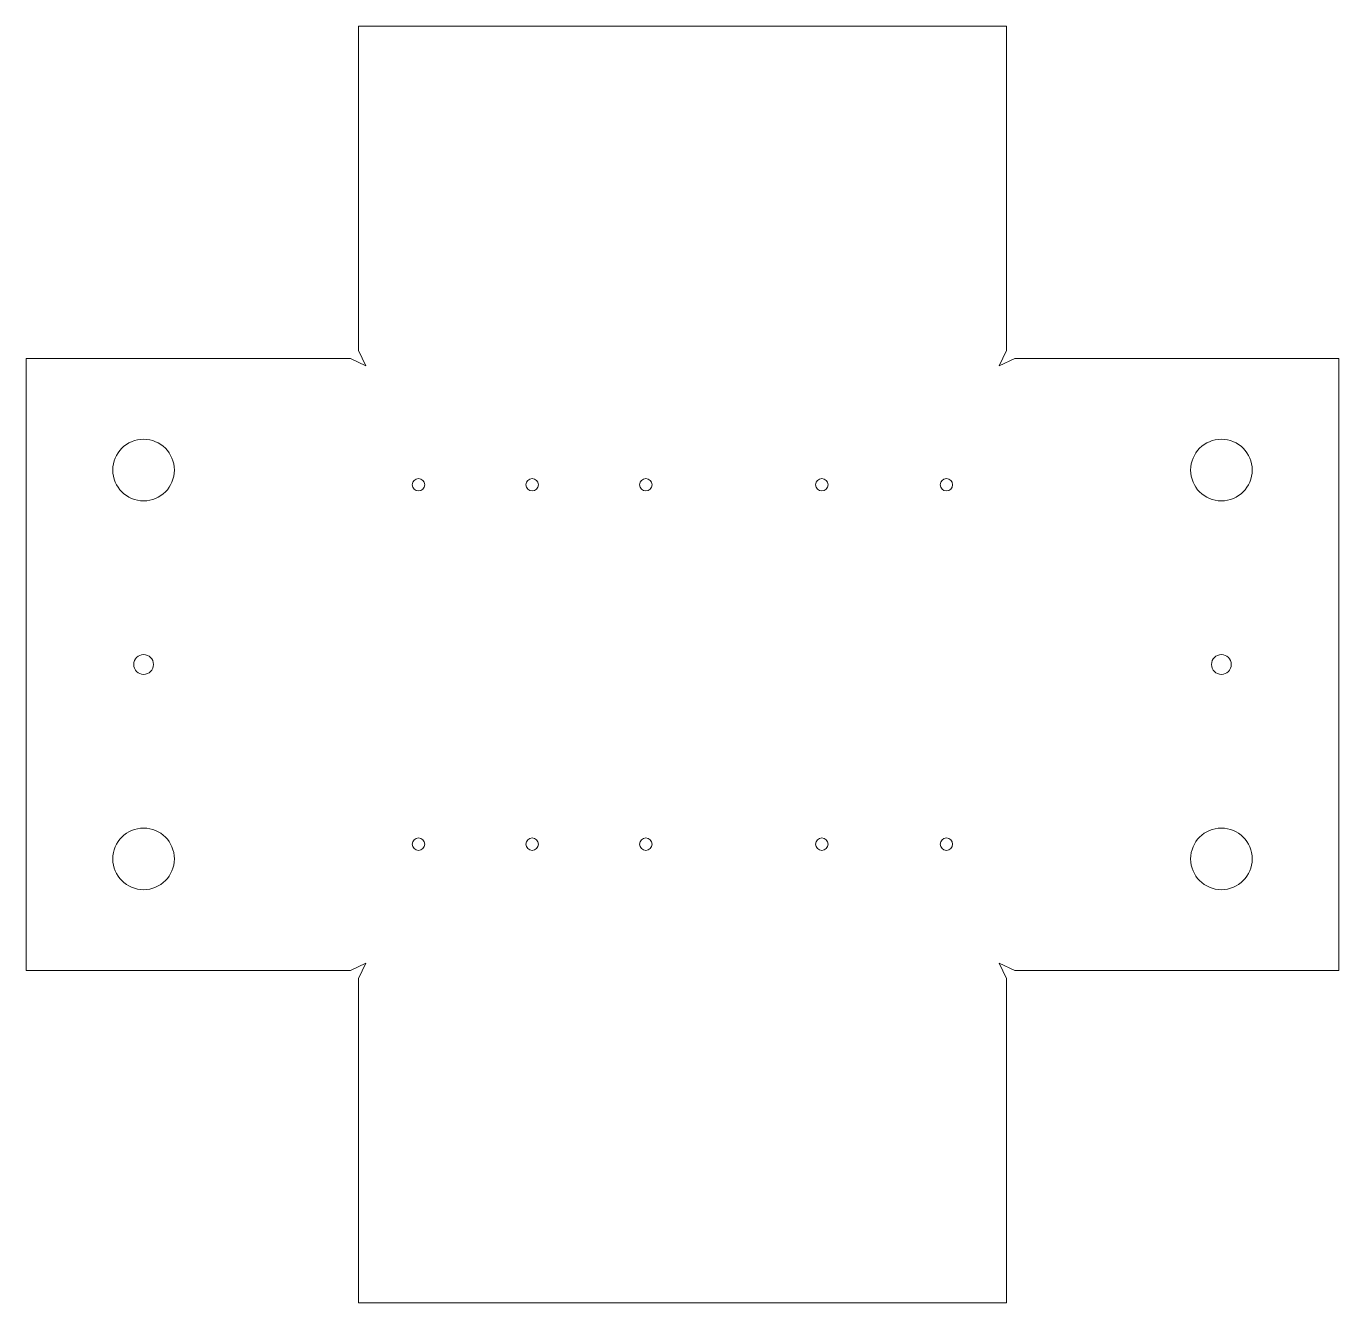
# Model space of a CAD drawing. Header units: millimetres. Extents: x 38 to 217, y -5 to 169.
import ezdxf

# ---------------------------------------------------------------- set-up
doc = ezdxf.new("R2010")
doc.units = ezdxf.units.MM
doc.linetypes.add('K5LT32768', pattern=[0])

msp = doc.modelspace()

# ---------------------------------------------------------------- linework, layer by layer
at = {"color": 5, "linetype": 'K5LT32768', "lineweight": 18, "true_color": 0x0000ff}
for p, q in [((171.77, 169.08), (83.37, 169.08)), ((83.37, 169.08), (83.37, 124.88)), ((171.77, 124.88), (171.77, 169.08)), ((38.07, 123.78), (38.07, 40.38)), ((82.27, 123.78), (38.07, 123.78)), ((84.37, 122.78), (82.27, 123.78)), ((83.37, 124.88), (84.37, 122.78)), ((170.77, 122.78), (171.77, 124.88)), ((172.88, 123.78), (170.77, 122.78)), ((217.08, 123.78), (172.88, 123.78)), ((217.08, 40.38), (217.08, 123.78)), ((82.27, 40.38), (84.37, 41.38)), ((84.37, 41.38), (83.37, 39.27)), ((171.77, 39.27), (170.77, 41.38)), ((170.77, 41.38), (172.88, 40.38)), ((38.07, 40.38), (82.27, 40.38)), ((172.88, 40.38), (217.08, 40.38)), ((83.37, 39.27), (83.37, -4.93)), ((171.77, -4.93), (171.77, 39.27)), ((83.37, -4.93), (171.77, -4.93))]:
    msp.add_line(p, q, dxfattribs=at)
for centre, radius in [((54.07, 108.58), 4.2), ((201.08, 108.58), 4.2), ((91.57, 106.58), 0.85), ((107.07, 106.58), 0.85), ((122.57, 106.58), 0.85), ((146.57, 106.58), 0.85), ((163.57, 106.58), 0.85), ((54.07, 82.08), 1.35), ((201.08, 82.08), 1.35), ((54.07, 55.58), 4.2), ((201.08, 55.58), 4.2), ((91.57, 57.58), 0.85), ((107.07, 57.58), 0.85), ((122.57, 57.58), 0.85), ((146.57, 57.58), 0.85), ((163.57, 57.58), 0.85)]:
    msp.add_circle(centre, radius, dxfattribs=at)

doc.saveas('drawing.dxf')
